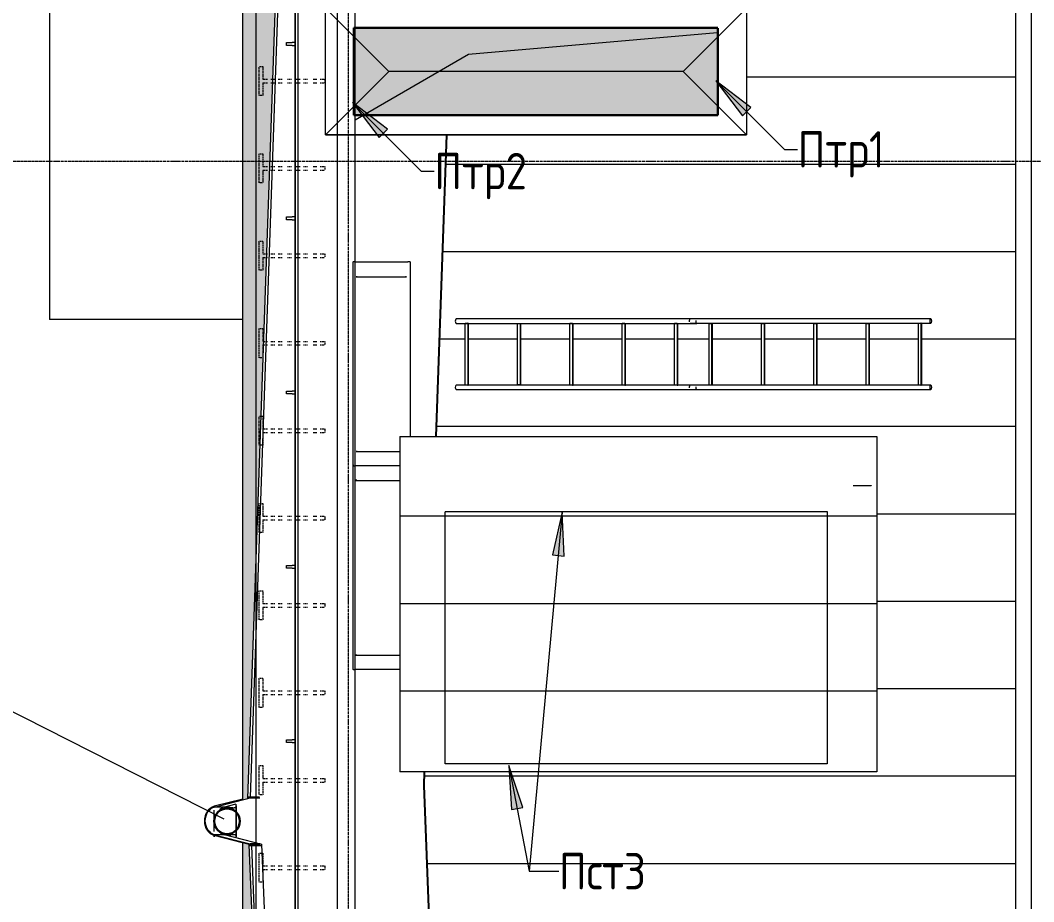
# Model space of a CAD drawing. Header units: millimetres. Extents: x -10178924 to 11692288, y -947381 to 58396.
# Drawn here: x -8754 to -1797, y -533063 to -527012 of the extents above; entities that cross this region are included whole.
import ezdxf

# ---------------------------------------------------------------- set-up
doc = ezdxf.new("R2010")
doc.units = ezdxf.units.MM
for name, pattern in [('ADSK_Линия сетки', [25, 20, -2.5, 0, -2.5]), ('ADSK_Скрыто', [6, 3, -3]), ('ADSK_Штриховая_ш3 п1_5', [4.5, 3, -1.5])]:
    doc.linetypes.add(name, pattern=pattern)
for name, color, linetype, lineweight in [('Аннотация', 7, 'Continuous', 18), ('Антураж', 7, 'Continuous', 18), ('Воздуховоды', 7, 'Continuous', 18), ('Каркас', 7, 'Continuous', 18), ('Крыша', 7, 'Continuous', 9), ('Крыша штриховка', 7, 'Continuous', 9), ('Обобщенные модели', 7, 'Continuous', 18), ('Ограждение', 7, 'Continuous', 9), ('Оси', 253, 'Continuous', 9), ('Узлы', 7, 'Continuous', 18)]:
    doc.layers.add(name, color=color, linetype=linetype, lineweight=lineweight)
doc.layers.add('Линии', color=7, linetype='Continuous', lineweight=9, true_color=0x00a600)
doc.styles.add('GOST Common_4', font='GOST_Common.ttf', dxfattribs={"width": 0.9, "height": 200})

# ---------------------------------------------------------------- blocks, each defined once
blk = doc.blocks.new('Ограждение - 20 доп поручень 300-1864261-План кровли АР')
at = {"layer": 'Ограждение'}
for p, q in [((-60, 10), (-40, 10)), ((-60, 10), (-60, -10)), ((0, 10), (-40, 10)), ((0, -10), (0, 10)), ((-40, -10), (-60, -10)), ((-40, -10), (0, -10))]:
    blk.add_line(p, q, dxfattribs=at)
blk = doc.blocks.new('Ограждение - Ограждение-2505142-План кровли АР')
at = {"extrusion": (0, 0, -1), "zscale": -1}
for p in [(6927.8, 37349.2), (6927.8, 36152.6), (6927.8, 34956.1), (6927.8, 33759.5), (6927.8, 32562.9)]:
    blk.add_blockref('Ограждение - 20 доп поручень 300-1864261-План кровли АР', p, dxfattribs=at)
blk = doc.blocks.new('Тип верхнего поручня - Верхний поручень_Внутренний_-2505167-План кровли АР')
at = {"layer": 'Ограждение'}
for p, q in [((-6867.8, 8425), (-6867.8, 43385)), ((-6847.8, 43385), (-6847.8, 8435))]:
    blk.add_line(p, q, dxfattribs=at)
blk = doc.blocks.new('Тип верхнего поручня - Верхний поручень_Внутренний_-V27-План кровли АР')
at = {"layer": 'Ограждение'}
for p, q in [((-6867.8, 43385), (-6867.8, 8425)), ((-6847.8, 43385), (-6847.8, 8435))]:
    blk.add_line(p, q, dxfattribs=at)
blk = doc.blocks.new('Planka_konka_K1 - Кровля - Планка конька К1-2963679-План кровли АР')
at = {"layer": 'Обобщенные модели'}
for p, q in [((13000, 125.1), (-13000, 125.1)), ((13000, 17), (-13000, 17))]:
    blk.add_line(p, q, dxfattribs=at)
blk = doc.blocks.new('Ограждение - Ограждение-2981897-План кровли АР')
at = {"layer": 'Ограждение'}
for p, q in [((-3037, 34317.3), (-2912.5, 34317.3)), ((-2912.5, 34315.3), (-3037, 34315.3)), ((-2912.5, 34317.3), (-2912.5, 34315.3))]:
    blk.add_line(p, q, dxfattribs=at)
blk = doc.blocks.new('Лестница кровельная - Держатель желоба ВК-ЖД-D185x350 2-V44-План кровли АР')
at = {"layer": 'Каркас', "lineweight": 9}
for p, q in [((-2503.7, 35461.3), (-4154.9, 35461.3)), ((-4154.9, 35431.3), (-2503.7, 35431.3)), ((-4025.9, 35005.7), (-4025.9, 35430.7)), ((-4025.9, 35430.7), (-4008.1, 35430.7)), ((-4002.9, 35430.7), (-4008.1, 35430.7)), ((-4008.1, 35430.7), (-4008.1, 35005.7)), ((-4002.9, 35007.5), (-4002.9, 35430.7)), ((-3666.3, 35005.7), (-3666.3, 35430.7)), ((-3666.3, 35430.7), (-3648.6, 35430.7)), ((-3643.3, 35430.7), (-3648.6, 35430.7)), ((-3648.6, 35430.7), (-3648.6, 35005.7)), ((-3643.3, 35007.5), (-3643.3, 35430.7)), ((-3306.8, 35005.7), (-3306.8, 35430.7)), ((-3306.8, 35430.7), (-3289.1, 35430.7)), ((-3283.8, 35430.7), (-3289.1, 35430.7)), ((-3289.1, 35430.7), (-3289.1, 35005.7)), ((-3283.8, 35007.5), (-3283.8, 35430.7)), ((-2947.3, 35004.9), (-2947.3, 35429.9)), ((-2947.3, 35429.9), (-2929.5, 35429.9)), ((-2924.3, 35429.9), (-2929.5, 35429.9)), ((-2929.5, 35429.9), (-2929.5, 35004.9)), ((-2924.3, 35007.5), (-2924.3, 35429.9)), ((-2589.2, 35006.6), (-2589.2, 35431.6)), ((-2589.2, 35431.6), (-2571.5, 35431.6)), ((-2569.5, 35431.6), (-2571.5, 35431.6)), ((-2571.5, 35431.6), (-2571.5, 35006.6)), ((-2566.2, 35006.6), (-2566.2, 35431.6)), ((-2503.7, 35006.9), (-4154.9, 35006.9)), ((-4008.1, 35005.7), (-4025.9, 35005.7)), ((-3648.6, 35005.7), (-3666.3, 35005.7)), ((-3289.1, 35005.7), (-3306.8, 35005.7)), ((-2571.5, 35006.6), (-2589.2, 35006.6)), ((-2571.5, 35006.6), (-2569.4, 35006.6)), ((-4154.9, 34976.9), (-2503.7, 34976.9))]:
    blk.add_line(p, q, dxfattribs=at)
for centre, start_param, end_param in [((-4154.9, 35446.3), 1.320086, 1.570796), ((-4154.9, 35446.3), 1.581407, 1.832596), ((-4154.9, 35446.3), 1.060095, 1.308997), ((-4154.9, 35446.3), 0.802064, 1.047198), ((-4154.9, 35446.3), 0.54795, 0.785398), ((-4154.9, 35446.3), 0.305218, 0.523599), ((-4154.9, 35446.3), 0, 0.261799), ((-2503.7, 35446.3), 0, 3.141593), ((-2503.7, 35446.3), 3.141593, 6.283185), ((-4154.9, 34991.9), 1.320086, 1.570796), ((-4154.9, 34991.9), 1.060095, 1.308997), ((-4154.9, 34991.9), 0.802064, 1.047198), ((-4154.9, 34991.9), 0.54795, 0.785398), ((-4154.9, 34991.9), 0.305218, 0.523599), ((-4154.9, 34991.9), 0, 0.261799), ((-2503.7, 34991.9), 0, 3.141593), ((-2503.7, 34991.9), 3.141593, 6.283185), ((-4154.9, 34991.9), 1.581407, 1.832596)]:
    blk.add_ellipse(centre, major_axis=(0, 15), ratio=0.460401, start_param=start_param, end_param=end_param, dxfattribs=at)
blk = doc.blocks.new('Construction_Roof-Accessories_Lindab_KO - Construction_Roof-Accessories_Lindab_KO-V60-План кровли АР')
at = {"layer": 'Обобщенные модели', "lineweight": 9}
for p, q in [((-6441.5, 34551.4), (-6448.6, 34551.4)), ((-6448.6, 34550.2), (-6149.8, 34550.2))]:
    blk.add_line(p, q, dxfattribs=at)
blk = doc.blocks.new('Construction_Roof-Accessories_Lindab_KO - Construction_Roof-Accessories_Lindab_KO-V57-План кровли АР')
at = {"layer": 'Обобщенные модели', "lineweight": 9}
for p, q in [((1526.5, 33886.5), (1180.7, 33886.5)), ((1180.7, 33885.3), (1187.4, 33885.3)), ((1519.5, 33885.3), (1526.5, 33885.3))]:
    blk.add_line(p, q, dxfattribs=at)
blk = doc.blocks.new('Construction_Roof-Accessories_Lindab_BR - Construction_Roof-Accessories_Lindab_BR-V61-План кровли АР')
at = {"layer": 'Обобщенные модели', "lineweight": 9}
for p, q in [((-6470.7, 35852.9), (-6468.4, 35852.9)), ((-6470.7, 35852.9), (-6470.7, 34455)), ((-6452.8, 35852.9), (-6468.4, 35852.9)), ((-6452.8, 35852.9), (-6450.7, 35852.9)), ((-6450.7, 35852.9), (-6444.1, 35852.9)), ((-6444.1, 35852.9), (-6107, 35852.9)), ((-6107, 35852.9), (-6099.8, 35852.9)), ((-6099.8, 35852.9), (-6094.5, 35852.9)), ((-6078.6, 35852.9), (-6094.5, 35852.9)), ((-6078.6, 35852.9), (-6076.8, 35852.9)), ((-6076.8, 35852.9), (-6076.8, 34653.6)), ((-6465.6, 34452.9), (-6452.8, 34452.9)), ((-6450.7, 34452.9), (-6452.8, 34452.9)), ((-6444.1, 34452.9), (-6450.7, 34452.9)), ((-6149.8, 34452.9), (-6444.1, 34452.9))]:
    blk.add_line(p, q, dxfattribs=at)
blk = doc.blocks.new('Construction_Roof-Accessories_Lindab_KO - Construction_Roof-Accessories_Lindab_KO-V62-План кровли АР')
at = {"layer": 'Обобщенные модели', "lineweight": 9}
for p, q in [((-6443.2, 33153.5), (-6450.3, 33153.5)), ((-6450.3, 33152.3), (-6149.8, 33152.3))]:
    blk.add_line(p, q, dxfattribs=at)
blk = doc.blocks.new('Construction_Roof-Accessories_Lindab_BR - Construction_Roof-Accessories_Lindab_BR-V63-План кровли АР')
at = {"layer": 'Обобщенные модели', "lineweight": 9}
for p, q in [((-6472.4, 34455), (-6470.1, 34455)), ((-6472.4, 34455), (-6472.4, 33055)), ((-6465.6, 34455), (-6470.1, 34455)), ((-6470.1, 33055), (-6472.4, 33055)), ((-6470.1, 33055), (-6454.5, 33055)), ((-6452.4, 33055), (-6454.5, 33055)), ((-6445.7, 33055), (-6452.4, 33055)), ((-6149.8, 33055), (-6445.7, 33055))]:
    blk.add_line(p, q, dxfattribs=at)
blk = doc.blocks.new('Лестница кровельная - Держатель желоба ВК-ЖД-D185x350 2-V64-План кровли АР')
at = {"layer": 'Каркас', "lineweight": 9}
for p, q in [((-4110.2, 35461.1), (-5761.3, 35461.1)), ((-5761.3, 35431.1), (-4110.2, 35431.1)), ((-5699.5, 35006.3), (-5699.5, 35431.3)), ((-5699.5, 35431.3), (-5681.8, 35431.3)), ((-5679.7, 35431.3), (-5681.8, 35431.3)), ((-5681.8, 35431.3), (-5681.8, 35006.3)), ((-5676.5, 35006.3), (-5676.5, 35431.3)), ((-5341.4, 35008.1), (-5341.4, 35433.1)), ((-5323.7, 35433.1), (-5323.7, 35008.1)), ((-5318.4, 35008.1), (-5318.4, 35430.4)), ((-4981.9, 35007.2), (-4981.9, 35432.2)), ((-4981.9, 35432.2), (-4964.1, 35432.2)), ((-4964.1, 35432.2), (-4964.1, 35007.2)), ((-4958.9, 35007.2), (-4958.9, 35430.4)), ((-4622.4, 35007.2), (-4622.4, 35432.2)), ((-4622.4, 35432.2), (-4604.6, 35432.2)), ((-4604.6, 35432.2), (-4604.6, 35007.2)), ((-4599.4, 35007.2), (-4599.4, 35430.4)), ((-4262.8, 35007.2), (-4262.8, 35432.2)), ((-4262.8, 35432.2), (-4245.1, 35432.2)), ((-4245.1, 35432.2), (-4245.1, 35007.2)), ((-4239.8, 35007.2), (-4239.8, 35430.4)), ((-4110.2, 35006.6), (-5761.3, 35006.6)), ((-5681.8, 35006.3), (-5699.5, 35006.3)), ((-5681.8, 35006.3), (-5679.8, 35006.3)), ((-5323.7, 35008.1), (-5341.4, 35008.1)), ((-5323.7, 35008.1), (-5318.4, 35008.1)), ((-4964.1, 35007.2), (-4981.9, 35007.2)), ((-4964.1, 35007.2), (-4958.9, 35007.2)), ((-4604.6, 35007.2), (-4622.4, 35007.2)), ((-4604.6, 35007.2), (-4599.4, 35007.2)), ((-4245.1, 35007.2), (-4262.8, 35007.2)), ((-4245.1, 35007.2), (-4239.8, 35007.2)), ((-5761.3, 34976.6), (-4110.2, 34976.6))]:
    blk.add_line(p, q, dxfattribs=at)
for centre, start_param, end_param in [((-5761.3, 35446.1), 0, 3.141593), ((-4110.2, 35446.1), 1.308997, 1.560187), ((-4110.2, 35446.1), 1.570796, 1.821498), ((-4110.2, 35446.1), 1.832596, 2.081481), ((-4110.2, 35446.1), 2.094395, 2.339503), ((-4110.2, 35446.1), 2.356194, 2.593607), ((-4110.2, 35446.1), 2.617994, 2.836339), ((-4110.2, 35446.1), 2.879793, 3.141593), ((-5761.3, 34991.6), 0, 3.141593), ((-4110.2, 34991.6), 1.308997, 1.560187), ((-4110.2, 34991.6), 1.570796, 1.821498), ((-4110.2, 34991.6), 1.832596, 2.081481), ((-4110.2, 34991.6), 2.094395, 2.339503), ((-4110.2, 34991.6), 2.356194, 2.593607), ((-4110.2, 34991.6), 2.617994, 2.836339), ((-4110.2, 34991.6), 2.879793, 3.141593)]:
    blk.add_ellipse(centre, major_axis=(0, 15), ratio=0.460401, start_param=start_param, end_param=end_param, dxfattribs=at)
blk = doc.blocks.new('Водосток - Тип 1 _карниз больше 490мм_-V69-План кровли АР')
at = {"layer": 'Обобщенные модели'}
for p, q in [((18.8, 335), (27.7, 335)), ((55, 335), (125, 335)), ((125, 335), (199.8, 335)), ((227.1, 335), (231.2, 335)), ((125, 185), (18.8, 185)), ((231.2, 185), (125, 185))]:
    blk.add_line(p, q, dxfattribs=at)
for points, knots in [([(27.1, 332.6), (26.4, 333.1), (24, 334.5), (21.1, 335), (18.8, 335)], [-0.08600412, -0.08600412, -0.08600412, -0.08600412, -0.05882353, 0, 0, 0, 0]), ([(27.3, 187.5), (28, 188.1), (29.3, 189.5), (30.8, 192.1), (31.6, 194.9), (32, 197.4), (32.1, 199.4), (32.2, 201.5), (32.2, 203.8), (32.1, 206.2), (31.9, 208.7), (31.6, 211.4), (31.3, 214.1), (31, 217), (30.6, 219.9), (30.2, 222.9), (29.8, 226), (29.4, 229.2), (29, 232.4), (28.7, 235.7), (28.3, 240.2), (28, 244.3), (27.8, 247.3), (27.8, 247.9)], [-0.9115409, -0.9115409, -0.9115409, -0.9115409, -0.8823529, -0.8529412, -0.8235294, -0.8088235, -0.7941176, -0.7794118, -0.7647059, -0.75, -0.7352941, -0.7205882, -0.7058824, -0.6911765, -0.6764706, -0.6617647, -0.6470588, -0.6323529, -0.6176471, -0.6029412, -0.5882353, -0.5588235, -0.5505037, -0.5505037, -0.5505037, -0.5505037]), ([(222.5, 265.4), (222.6, 261.2), (222.6, 254.7), (222.2, 245.9), (221.7, 240.2), (221.3, 235.7), (221, 232.4), (220.6, 229.2), (220.2, 226), (219.8, 222.9), (219.4, 219.9), (219, 216.9), (218.7, 214.1), (218.4, 211.4), (218.1, 208.7), (217.9, 206.2), (217.8, 203.8), (217.8, 201.5), (217.9, 199.4), (218, 197.3), (218.4, 194.9), (219.2, 192.1), (220.7, 189.4), (222, 188.1), (222.7, 187.5)], [-0.5223755, -0.5223755, -0.5223755, -0.5223755, -0.4705882, -0.4411765, -0.4117647, -0.3970588, -0.3823529, -0.3676471, -0.3529412, -0.3382353, -0.3235294, -0.3088235, -0.2941176, -0.2794118, -0.2647059, -0.25, -0.2352941, -0.2205882, -0.2058824, -0.1911765, -0.1764706, -0.1470588, -0.1176471, -0.0885524, -0.0885524, -0.0885524, -0.0885524])]:
    blk.add_open_spline(points, degree=3, knots=knots, dxfattribs=at)
for points in [[(231.2, 335), (229.8, 335), (228.5, 334.9), (227.2, 334.6)], [(18.8, 185), (19.6, 185), (20.3, 185), (21, 185.1)], [(229, 185.1), (229.7, 185), (230.4, 185), (231.2, 185)]]:
    blk.add_open_spline(points, degree=3, dxfattribs=at)
blk = doc.blocks.new('Антураж 11 - Антураж 11-5662270-План кровли АР')
at = {"layer": 'Антураж'}
for p, q in [((-6988.3, 37563), (-7176.7, 32178.4)), ((-5901.1, 34653.6), (-5828.9, 36723.9)), ((-5826.6, 36723.9), (-5898.8, 34653.6)), ((-5984.6, 32259.3), (-5981.4, 32353.6)), ((-5979.1, 32353.6), (-5982.3, 32259.3)), ((-5761, 26528.7), (-5984.6, 32259.3)), ((-5982.3, 32259.3), (-5984.6, 32259.3)), ((-5982.3, 32259.3), (-5758.7, 26528.7)), ((-7227.6, 32165.7), (-7422.2, 32115.8)), ((-7421.1, 32111), (-7227.8, 32160.5)), ((-7192.2, 32169.6), (-7176.3, 32173.7)), ((-7177.3, 32178.6), (-7192, 32174.8)), ((-7177.2, 32178.4), (-7191.9, 32179)), ((-7176.3, 32173.7), (-7177.3, 32178.6)), ((-7111.3, 32178.4), (-7176.7, 32178.4)), ((-7176.3, 32173.7), (-7110.8, 32173.7)), ((-7353, 32111), (-7421.1, 32111)), ((-7275.6, 32130.8), (-7353, 32111)), ((-7275.6, 32131.3), (-7275.6, 31902.6)), ((-7227.8, 31866), (-7422.2, 31915.8)), ((-7421.1, 31920.7), (-7176.3, 31858)), ((-7353, 31920.7), (-7421.1, 31920.7)), ((-7227.8, 31888.6), (-7353, 31920.7)), ((-7275.6, 31902.6), (-7097.4, 31856.8)), ((-7177.3, 31853.1), (-7182.6, 31854.5)), ((-7182.2, 31845.4), (-7167.1, 31846.2)), ((-7176.3, 31858), (-7177.3, 31853.1)), ((-7177.3, 31853.1), (-7109.1, 31853.1)), ((-7108.1, 31858), (-7176.3, 31858)), ((-7167.1, 31846.2), (-7099, 31846.2)), ((-7167.1, 31846.2), (-6944.9, 26173.4)), ((-7097.4, 31856.8), (-6891.9, 26590))]:
    blk.add_line(p, q, dxfattribs=at)
for centre, major_axis, start_param, end_param in [((-7398.5, 32015.8), (0, 103.5), 0.260302, 2.881291), ((-7398.5, 32015.8), (0, 98.5), 0.261202, 2.88039), ((-7330.3, 32015.8), (0, 98.5), 0.261202, 0.665782), ((-7330.3, 32015.8), (0, 98.5), 2.475797, 2.88039)]:
    blk.add_ellipse(centre, major_axis=major_axis, ratio=0.890848, start_param=start_param, end_param=end_param, dxfattribs=at)
blk = doc.blocks.new('Зонт прямоугольного сечения - Стандартное-5963003-План кровли АР')
at = {"layer": 'Воздуховоды'}
for p, q in [((0, 1010), (-435, 1445)), ((-435, 1445), (-435, -1445)), ((-435, 1445), (435, 1445)), ((-435, 1445), (435, 1445)), ((-435, 1445), (-435, -1445)), ((435, 1445), (0, 1010)), ((435, -1445), (435, 1445)), ((435, 1445), (435, -1445)), ((0, 1010), (0, -1010)), ((-435, -1445), (0, -1010)), ((0, -1010), (435, -1445)), ((435, -1445), (-435, -1445)), ((435, -1445), (-435, -1445))]:
    blk.add_line(p, q, dxfattribs=at)
blk = doc.blocks.new('Кровля')
at = {"layer": 'Аннотация', "lineweight": 9}
for points in [[(-3980, 37095.9), (-3795.3, 36856.1), (-3739.6, 36912.1)], [(-6474.1, 36946.9), (-6289.5, 36707.2), (-6233.7, 36763.2)], [(-5033.3, 34136), (-5100.2, 33840.9), (-5021.6, 33833.6)], [(-5400.7, 32395), (-5382.6, 32093), (-5305.1, 32107.9)]]:
    blk.add_hatch(color=256, dxfattribs=at).paths.add_polyline_path(points)
at = {"layer": 'Крыша штриховка'}
h = blk.add_hatch(dxfattribs=at)
h.set_pattern_fill('FP_11', color=256, style=0, pattern_type=2)
h.set_pattern_definition([(0, (-1644.9, 0), (0, 600), [])])
h.paths.add_polyline_path([(-7118.9, 7898.4), (-7095.7, 7919.7), (-7121.1, 7948), (-7122.5, 7899.2)])
h.paths.add_polyline_path([(-7033.1, 8142.5), (-7030.8, 8144.5), (-6917.3, 12211.1), (-6919.5, 12211.1), (-7030.7, 8226)])
h.paths.add_polyline_path([(-5875.3, 9050.2), (-5863.6, 9051.1), (-5732.4, 9169.4), (-1902.1, 12680.6), (-1902.1, 12789.4), (-1923.1, 12789.4), (-1923.1, 38789.4), (-1813.3, 38789.4), (-5763.6, 42383.7), (-5965.4, 42388.9), (-5797.2, 37593.9), (-3768.9, 37593.9), (-3768.9, 36723.9), (-5826.6, 36723.9), (-5898.8, 34653.6), (-2874.8, 34653.6), (-2874.8, 32353.6), (-5979.1, 32353.6), (-5982.3, 32259.3), (-5758.7, 26528.7), (-2874.8, 26528.7), (-2874.8, 24228.7), (-5821, 24228.7), (-5923.8, 21595.4), (-4331.7, 21595.4), (-4331.7, 20525.4), (-5965.5, 20525.4), (-5972.9, 20335.2), (-5821.2, 16447.7), (-2874.8, 16447.7), (-2874.8, 14147.7), (-5733, 14147.7), (-5875.3, 9051.1)])
h.paths.add_polyline_path([(-6916.8, 12231.1), (-6883.9, 13407.7), (-6886.1, 13407.7), (-6919, 12231.1)])
h.paths.add_polyline_path([(-6885.6, 13427.7), (-6883.4, 13427.7), (-6867.8, 13993.5), (-6868.7, 14033), (-6884.3, 13472.9)])
h.paths.add_polyline_path([(-6867.8, 14228.6), (-6867.8, 14290.3), (-6880, 14604.3), (-6882.5, 14604.3), (-6868.8, 14253.8)])
h.paths.add_polyline_path([(-6880.8, 14624.3), (-7097.5, 20170.9), (-7227.8, 20204.4), (-7227.8, 20202.7), (-7108.6, 20172.1), (-7109.5, 20167.2), (-7177.3, 20167.2), (-7182.5, 20168.5), (-7182.2, 20162.8), (-7167.1, 20163.5), (-7099.4, 20163), (-6883.2, 14624.3)])
h.paths.add_polyline_path([(-7099.6, 20495.2), (-7097.5, 20495.7), (-6907.8, 25373.5), (-6909.2, 25373.5), (-7099.6, 20495.7)])
h.paths.add_polyline_path([(-6908.5, 25393.5), (-6906.3, 25393.5), (-6875.7, 26176.8), (-6891.1, 26570), (-6893.5, 26570), (-6878, 26173), (-6908.4, 25394.7)])
h.paths.add_polyline_path([(-6891.9, 26590), (-7097.4, 31856.8), (-7227.8, 31890.3), (-7227.8, 31888.6), (-7108.6, 31858), (-7109.5, 31853.1), (-7177.3, 31853.1), (-7182.6, 31854.5), (-7182.2, 31845.4), (-7167.1, 31846.2), (-7099.4, 31845.6), (-6894.3, 26590)])
h.paths.add_polyline_path([(-7192, 32174.8), (-7181.2, 32178.6), (-7191.9, 32178.6), (-7191.9, 32177.8)])
h.paths.add_polyline_path([(-2509.7, 35453.8), (-2510.6, 35446.3), (-2509.9, 35450.2)])
h.paths.add_polyline_path([(-2509.7, 34999.4), (-2510.6, 34991.9), (-2509.9, 34995.8)])
h.paths.add_polyline_path([(-4154, 34976.6), (-5763.1, 34977.1), (-5766.2, 34981), (-5768, 34987.7), (-5768, 34995.5), (-5766.2, 35002.2), (-5763.1, 35006.1), (-5761.3, 35006.6), (-5699.5, 35006.6), (-5699.5, 35431.1), (-5763.1, 35431.6), (-5766.2, 35435.5), (-5768, 35442.2), (-5768, 35449.9), (-5766.2, 35456.7), (-5763.1, 35460.5), (-5761.3, 35461.1), (-2505.5, 35460.8), (-2505.5, 35459.8), (-2501.9, 35460.8), (-2497.8, 35453.8), (-2496.8, 35446.3), (-2498.8, 35435.7), (-2501.9, 35431.8), (-2566.2, 35431.3), (-2566.2, 35006.9), (-2505.5, 35006.4), (-2505.5, 35005.4), (-2501.9, 35006.4), (-2497.8, 34999.4), (-2496.8, 34991.9), (-2498.8, 34981.3), (-2501.9, 34977.4), (-4116.8, 34976.6)])
h.paths.add_polyline_path([(-4599.4, 35006.6), (-4025.9, 35006.9), (-4025.9, 35430.7), (-4002.9, 35430.7), (-4002.9, 35006.9), (-3666.3, 35006.9), (-3666.3, 35430.7), (-3643.3, 35430.7), (-3643.3, 35006.9), (-3306.8, 35006.9), (-3306.8, 35430.7), (-3283.8, 35430.7), (-3283.8, 35006.9), (-2947.3, 35006.9), (-2947.3, 35429.9), (-2924.3, 35429.9), (-2924.3, 35006.9), (-2589.2, 35006.9), (-2589.2, 35431.3), (-4239.8, 35431.1), (-4239.8, 35007.2), (-4262.8, 35007.2), (-4262.8, 35431.1), (-4599.4, 35431.1), (-4599.4, 35007.2), (-4622.4, 35007.2), (-4622.4, 35431.1), (-4958.9, 35431.1), (-4958.9, 35007.2), (-4981.9, 35007.2), (-4981.9, 35431.1), (-5318.4, 35431.1), (-5318.4, 35008.1), (-5341.4, 35008.1), (-5341.4, 35431.1), (-5676.5, 35431.1), (-5676.5, 35006.6), (-4604.6, 35006.6)])
h.paths.add_polyline_path([(-7191.9, 42947.4), (-7156.9, 42948.1), (-7177.3, 42948.1), (-7192, 42951.9), (-7191.9, 42948.1)])
h.paths.add_polyline_path([(-7115.7, 42954.9), (-7115.8, 42956.1), (-7227.8, 42984.9), (-7227.8, 42983.7), (-7115.8, 42954.9)])
h.paths.add_polyline_path([(-7108.8, 43270.1), (-7103.5, 43271.5), (-7058.3, 43397.2), (-7059.6, 43398.3), (-7099.4, 43287.6), (-7167.1, 43287.6), (-7181.2, 43294), (-7189.6, 43270.5), (-7176.3, 43273.6), (-7109.5, 43273.6), (-7109.1, 43271.5)])
h.paths.add_polyline_path([(-7067.6, 43526.7), (-7033.3, 43526.7), (-7026.9, 43533.8), (-7077.9, 43580.2), (-7095.6, 43531.2), (-7087, 43530.3), (-7083.4, 43527.6), (-7083, 43526.7), (-7080.3, 43526.7)])
h.paths.add_polyline_path([(-7087, 43529.3), (-7088.8, 43531.2), (-7088.8, 43529.3)])
h = blk.add_hatch(dxfattribs=at)
h.set_pattern_fill('FP_28', color=256, style=0, pattern_type=2)
h.set_pattern_definition([(0, (566.05, -13815.4), (0, 600), [])])
h.paths.add_polyline_path([(-6149.8, 32353.6), (-2874.8, 32353.6), (-2874.8, 34653.6), (-6149.8, 34653.6), (-6149.8, 32474.9)])
h.paths.add_polyline_path([(-2912.5, 34315.3), (-3037, 34315.3), (-3037, 34317.3), (-2912.5, 34317.3)])
at = {"layer": 'Узлы', "true_color": 0xffffff}
h = blk.add_hatch(color=7, dxfattribs=at)
h.paths.add_polyline_path([(41826.4, -521.9), (49650.9, -521.9), (49650.9, 475.1), (49562.8, 474), (49503.2, -470.6), (45149.2, -323.1), (41142.1, -458.2), (41079.8, -77.1), (41079.8, -521.9), (41465, -521.9)])
h.paths.add_polyline_path([(-453.6, -388.9), (8078.1, -388.9), (8077.3, -26.3), (7973.5, -276.8), (3655.9, -146.8), (-674.6, -298.6), (-736.9, 259.3), (-736.9, -388.9)])
h.paths.add_polyline_path([(41079.8, 177.9), (41097.9, 182.8), (41188.3, 1719.8), (35856.5, 1526.9), (35850.1, 1488.2), (41079.8, 1488.2), (41079.8, 182)])
h.paths.add_polyline_path([(8078.1, 312.2), (8078.1, 1488.2), (12889.9, 1488.2), (12882.6, 1527), (8005.2, 1701.9), (8062.3, 316.3)])
h.paths.add_polyline_path([(-736.9, 502.7), (-468.8, 8048.7), (-6523.1, 7837.4), (-6529.6, 7798.6), (-736.9, 7798.6), (-736.9, 522.8)])
h.paths.add_polyline_path([(49650.9, 797.5), (49650.9, 7859.4), (55891.9, 7859.4), (55891.9, 8470.8), (55881.1, 8467.5), (55687, 7999.8), (49350.5, 8221), (49618.7, 803.5), (49632.8, 802.6), (49650.1, 797.7)])
h.paths.add_polyline_path([(16530.7, 1488.2), (35571.8, 1488.2), (35566.4, 1520.3), (29060, 1756.5), (29059.6, 1633.4), (19380, 1633.4), (19380, 1744.1), (13174.7, 1526.9), (13168.2, 1488.2), (15807.9, 1488.2)])
h.paths.add_polyline_path([(-7227.8, 7798.6), (-6807.9, 7798.6), (-6813, 7829.1), (-7122.5, 7899.2), (-6947.6, 14171.4), (-7182.5, 20168.5), (-7227.8, 20180.1), (-7227.8, 7899.2)])
h.paths.add_polyline_path([(55891.9, 8773.7), (55891.9, 16804.8), (55861.4, 16796.7), (55713, 12784.8), (55861.2, 8781.6), (55864.6, 8780.7)])
h.paths.add_polyline_path([(24355.3, 13320.2), (32597, 13639), (32606.4, 13678.1), (16107.8, 13678.1), (16117.8, 13638.2), (24355.3, 13320.2)])
h.paths.add_polyline_path([(10664.9, 13409.4), (15825, 13609.8), (15841.3, 13678.1), (11105, 13678.1), (11105, 21012.5), (10508.5, 21012), (10529.1, 20925.4), (10923.6, 20798), (10667.1, 13472.9)])
h.paths.add_polyline_path([(38181.7, 13414.1), (37897.5, 20847.2), (38471.4, 21009.5), (38481.1, 21051.3), (37706.7, 21051.3), (37706.7, 13678.1), (32878, 13678.1), (32887.7, 13637.6), (38174.9, 13414.4)])
h.paths.add_polyline_path([(55891.9, 17107.6), (55891.9, 32796.3), (55861.3, 32788.2), (55572.3, 24949.4), (55861.2, 17115.6), (55864.6, 17114.7)])
h.paths.add_polyline_path([(-7227.8, 20474.6), (-7182.8, 20486.1), (-6960.1, 26174.2), (-7182.6, 31854.5), (-7227.8, 31866), (-7227.8, 20478.7)])
h.paths.add_polyline_path([(45338.1, 20583.1), (45060.3, 27855.3), (45031.9, 27862.7), (45031.9, 21051.3), (38748.9, 21051.3), (38758.7, 21008.8), (45143.6, 20595.7)])
h.paths.add_polyline_path([(3392.9, 20705.4), (10228.7, 20955.9), (10241.6, 21012.5), (3737.3, 21012.5), (3737.3, 28192.7), (3693.8, 28181.5), (3395.2, 20761.3)])
h.paths.add_polyline_path([(45031.9, 28151.9), (45060.5, 28159.8), (45349.7, 35731.9), (45288.1, 37345), (45031.9, 37345), (45031.9, 28159.8)])
h.paths.add_polyline_path([(3737.3, 28469.4), (3737.3, 42947.5), (3702.4, 42938.6), (3419.3, 35707.7), (3702.4, 28478.4), (3736.8, 28469.6)])
h.paths.add_polyline_path([(-7227.8, 32160.5), (-7192.2, 32169.6), (-7003.4, 37563.7), (-7192, 42951.9), (-7227.8, 42961.1), (-7227.8, 32164.6)])
h.paths.add_polyline_path([(55891.9, 33099.2), (55891.9, 43246.9), (55860, 43238.6), (55675.4, 38159.5), (55861.2, 33107.2), (55864.6, 33106.3)])
h.paths.add_polyline_path([(45071.8, 38095), (45259.5, 38095), (45067.3, 43127.7), (45031.9, 43136.9), (45031.9, 38095), (45070, 38095)])
h.paths.add_polyline_path([(3737.3, 43224.3), (3737.3, 43716.6), (-7227.8, 43716.6), (-7227.8, 43255.6), (-7191.7, 43264.8), (-7067.6, 43609), (-1846.2, 43421.7), (3578, 43616.1), (3702.1, 43233.3), (3736.9, 43224.4)])
h.paths.add_polyline_path([(45031.9, 43426.1), (45104.3, 43444.9), (45207, 43781.1), (50463, 43599.1), (55714, 43781), (55835.6, 43550.7), (55891.9, 43536.1), (55891.9, 43898.8), (45031.9, 43898.8), (45031.9, 43440)])
blk.add_hatch(color=7, dxfattribs=at).paths.add_polyline_path([(-6417.8, 36860), (-3965.4, 36860), (-3965.4, 37460), (-6465.4, 37460), (-6465.4, 36860), (-6433.3, 36860)])
at = {"layer": 'Аннотация', "lineweight": 9}
for p, q in [((-3980, 37095.9), (-3795.3, 36856.1)), ((-3739.6, 36912.1), (-3980, 37095.9)), ((-3980, 37095.9), (-3507.3, 36624.9)), ((-6474.1, 36946.9), (-6289.5, 36707.2)), ((-6233.7, 36763.2), (-6474.1, 36946.9)), ((-6474.1, 36946.9), (-6001.4, 36475.9)), ((-3795.3, 36856.1), (-3739.6, 36912.1)), ((-6289.5, 36707.2), (-6233.7, 36763.2)), ((-3507.3, 36624.9), (-3418, 36624.9)), ((-6001.4, 36475.9), (-5912.2, 36475.9)), ((-5033.3, 34136), (-5260.7, 31670)), ((-5033.3, 34136), (-5100.2, 33840.9)), ((-5021.6, 33833.6), (-5033.3, 34136)), ((-5100.2, 33840.9), (-5021.6, 33833.6)), ((-7353.8, 32027.6), (-8877.6, 32800.4)), ((-5400.7, 32395), (-5382.6, 32093)), ((-5305.1, 32107.9), (-5400.7, 32395)), ((-5400.7, 32395), (-5260.7, 31670)), ((-5382.6, 32093), (-5305.1, 32107.9)), ((-5260.7, 31670), (-5057.1, 31670)), ((-5260.7, 31670), (-5057.1, 31670))]:
    blk.add_line(p, q, dxfattribs=at)
at = {"layer": 'Крыша'}
for p, q in [((-8553.2, 37967.8), (-8553.2, 35457.9)), ((-7227.8, 35457.9), (-8553.2, 35457.9)), ((-6149.8, 34653.6), (-2874.8, 34653.6)), ((-6149.8, 34653.6), (-6149.8, 32353.6)), ((-2874.8, 34653.6), (-2874.8, 32353.6)), ((-2874.8, 32353.6), (-6149.8, 32353.6)), ((-7227.8, 31890.3), (-7227.8, 31888.6))]:
    blk.add_line(p, q, dxfattribs=at)
at = {"layer": 'Линии', "color": 7, "linetype": 'ADSK_Штриховая_ш3 п1_5'}
for p, q in [((-7136.2, 43596.1), (-7136.2, 20581.1)), ((-6456.2, 20577.4), (-6456.2, 42821.5)), ((-5837.1, 34139.2), (-3215, 34139.2)), ((-5837.1, 32407.1), (-5837.1, 34139.2)), ((-3215, 34139.2), (-3215, 32407.1)), ((-3215, 32407.1), (-5837.1, 32407.1))]:
    blk.add_line(p, q, dxfattribs=at)
at = {"layer": 'Линии', "color": 5, "true_color": 0x0000ff}
blk.add_line((-6577.8, 43066.6), (-6577.8, 8448.6), dxfattribs=at)
at = {"layer": 'Линии', "color": 7}
for p, q in [((-7227.8, 42961.1), (-7227.8, 32160.5)), ((-7192.2, 32169.6), (-7003.4, 37563.2)), ((-5676.8, 37278.3), (-3971.2, 37428.3)), ((-6456.2, 36828.3), (-5676.8, 37278.3)), ((-7227.8, 32160.5), (-7192.2, 32169.6)), ((-7182.6, 31854.5), (-7227.8, 31866)), ((-7227.8, 31866), (-7227.8, 20474.6)), ((-6960.1, 26173.4), (-7182.6, 31854.5))]:
    blk.add_line(p, q, dxfattribs=at)
at = {"layer": 'Линии', "color": 7, "linetype": 'ADSK_Штриховая_ш3 п1_5', "lineweight": 30}
for p, q in [((-3965.4, 37460), (-6465.4, 37460)), ((-6465.4, 37460), (-6465.4, 36860)), ((-3965.4, 36860), (-3965.4, 37460)), ((-6465.4, 36860), (-3965.4, 36860))]:
    blk.add_line(p, q, dxfattribs=at)
at = {"layer": 'Линии', "color": 7, "linetype": 'ADSK_Скрыто'}
for p, q in [((-7114.6, 36995), (-7114.6, 37195)), ((-7114.6, 37195), (-7089.6, 37195)), ((-7089.6, 37195), (-7089.6, 37107.5)), ((-7089.6, 37107.5), (-7054.6, 37107.5)), ((-7089.6, 37082.5), (-7089.6, 36995)), ((-7089.6, 37082.5), (-7054.6, 37082.5)), ((-7034.6, 37107.5), (-7004.6, 37107.5)), ((-7034.6, 37082.5), (-7004.6, 37082.5)), ((-6984.6, 37107.5), (-6954.6, 37107.5)), ((-6984.6, 37082.5), (-6954.6, 37082.5)), ((-6919.6, 37107.5), (-6889.6, 37107.5)), ((-6919.6, 37082.5), (-6889.6, 37082.5)), ((-6859.6, 37107.5), (-6829.6, 37107.5)), ((-6859.6, 37082.5), (-6829.6, 37082.5)), ((-6809.6, 37107.5), (-6779.6, 37107.5)), ((-6809.6, 37082.5), (-6779.6, 37082.5)), ((-6744.6, 37107.5), (-6714.6, 37107.5)), ((-6744.6, 37082.5), (-6714.6, 37082.5)), ((-6694.6, 37107.5), (-6664.6, 37107.5)), ((-6694.6, 37082.5), (-6664.6, 37082.5)), ((-6664.6, 37107.5), (-6664.6, 37082.5)), ((-7089.6, 36995), (-7114.6, 36995)), ((-7114.6, 36395), (-7114.6, 36595)), ((-7114.6, 36595), (-7089.6, 36595)), ((-7089.6, 36595), (-7089.6, 36507.5)), ((-7089.6, 36507.5), (-7054.6, 36507.5)), ((-7089.6, 36482.5), (-7089.6, 36395)), ((-7089.6, 36482.5), (-7054.6, 36482.5)), ((-7034.6, 36507.5), (-7004.6, 36507.5)), ((-7034.6, 36482.5), (-7004.6, 36482.5)), ((-6984.6, 36507.5), (-6954.6, 36507.5)), ((-6984.6, 36482.5), (-6954.6, 36482.5)), ((-6919.6, 36507.5), (-6889.6, 36507.5)), ((-6919.6, 36482.5), (-6889.6, 36482.5)), ((-6859.6, 36507.5), (-6829.6, 36507.5)), ((-6859.6, 36482.5), (-6829.6, 36482.5)), ((-6809.6, 36507.5), (-6779.6, 36507.5)), ((-6809.6, 36482.5), (-6779.6, 36482.5)), ((-6744.6, 36507.5), (-6714.6, 36507.5)), ((-6744.6, 36482.5), (-6714.6, 36482.5)), ((-6694.6, 36507.5), (-6664.6, 36507.5)), ((-6694.6, 36482.5), (-6664.6, 36482.5)), ((-6664.6, 36507.5), (-6664.6, 36482.5)), ((-7089.6, 36395), (-7114.6, 36395)), ((-7114.6, 35795), (-7114.6, 35995)), ((-7114.6, 35995), (-7089.6, 35995)), ((-7089.6, 35995), (-7089.6, 35907.5)), ((-7089.6, 35907.5), (-7054.6, 35907.5)), ((-7034.6, 35907.5), (-7004.6, 35907.5)), ((-6984.6, 35907.5), (-6954.6, 35907.5)), ((-6919.6, 35907.5), (-6889.6, 35907.5)), ((-6859.6, 35907.5), (-6829.6, 35907.5)), ((-6809.6, 35907.5), (-6779.6, 35907.5)), ((-6744.6, 35907.5), (-6714.6, 35907.5)), ((-6694.6, 35907.5), (-6664.6, 35907.5)), ((-6664.6, 35907.5), (-6664.6, 35882.5)), ((-7089.6, 35882.5), (-7089.6, 35795)), ((-7089.6, 35882.5), (-7054.6, 35882.5)), ((-7034.6, 35882.5), (-7004.6, 35882.5)), ((-6984.6, 35882.5), (-6954.6, 35882.5)), ((-6919.6, 35882.5), (-6889.6, 35882.5)), ((-6859.6, 35882.5), (-6829.6, 35882.5)), ((-6809.6, 35882.5), (-6779.6, 35882.5)), ((-6744.6, 35882.5), (-6714.6, 35882.5)), ((-6694.6, 35882.5), (-6664.6, 35882.5)), ((-7089.6, 35795), (-7114.6, 35795)), ((-7114.6, 35195), (-7114.6, 35395)), ((-7114.6, 35395), (-7089.6, 35395)), ((-7089.6, 35395), (-7089.6, 35307.5)), ((-7089.6, 35307.5), (-7054.6, 35307.5)), ((-7089.6, 35282.5), (-7089.6, 35195)), ((-7089.6, 35282.5), (-7054.6, 35282.5)), ((-7034.6, 35307.5), (-7004.6, 35307.5)), ((-7034.6, 35282.5), (-7004.6, 35282.5)), ((-6984.6, 35307.5), (-6954.6, 35307.5)), ((-6984.6, 35282.5), (-6954.6, 35282.5)), ((-6919.6, 35307.5), (-6889.6, 35307.5)), ((-6919.6, 35282.5), (-6889.6, 35282.5)), ((-6859.6, 35307.5), (-6829.6, 35307.5)), ((-6859.6, 35282.5), (-6829.6, 35282.5)), ((-6809.6, 35307.5), (-6779.6, 35307.5)), ((-6809.6, 35282.5), (-6779.6, 35282.5)), ((-6744.6, 35307.5), (-6714.6, 35307.5)), ((-6744.6, 35282.5), (-6714.6, 35282.5)), ((-6694.6, 35307.5), (-6664.6, 35307.5)), ((-6694.6, 35282.5), (-6664.6, 35282.5)), ((-6664.6, 35307.5), (-6664.6, 35282.5)), ((-7089.6, 35195), (-7114.6, 35195)), ((-7114.6, 34595), (-7114.6, 34795)), ((-7114.6, 34795), (-7089.6, 34795)), ((-7089.6, 34795), (-7089.6, 34707.5)), ((-7089.6, 34707.5), (-7054.6, 34707.5)), ((-7089.6, 34682.5), (-7089.6, 34595)), ((-7089.6, 34682.5), (-7054.6, 34682.5)), ((-7034.6, 34707.5), (-7004.6, 34707.5)), ((-7034.6, 34682.5), (-7004.6, 34682.5)), ((-6984.6, 34707.5), (-6954.6, 34707.5)), ((-6984.6, 34682.5), (-6954.6, 34682.5)), ((-6919.6, 34707.5), (-6889.6, 34707.5)), ((-6919.6, 34682.5), (-6889.6, 34682.5)), ((-6859.6, 34707.5), (-6829.6, 34707.5)), ((-6859.6, 34682.5), (-6829.6, 34682.5)), ((-6809.6, 34707.5), (-6779.6, 34707.5)), ((-6809.6, 34682.5), (-6779.6, 34682.5)), ((-6744.6, 34707.5), (-6714.6, 34707.5)), ((-6744.6, 34682.5), (-6714.6, 34682.5)), ((-6694.6, 34707.5), (-6664.6, 34707.5)), ((-6694.6, 34682.5), (-6664.6, 34682.5)), ((-6664.6, 34707.5), (-6664.6, 34682.5)), ((-7089.6, 34595), (-7114.6, 34595)), ((-7114.6, 33995), (-7114.6, 34195)), ((-7114.6, 34195), (-7089.6, 34195)), ((-7089.6, 34195), (-7089.6, 34107.5)), ((-7089.6, 34107.5), (-7054.6, 34107.5)), ((-7034.6, 34107.5), (-7004.6, 34107.5)), ((-6984.6, 34107.5), (-6954.6, 34107.5)), ((-6919.6, 34107.5), (-6889.6, 34107.5)), ((-6859.6, 34107.5), (-6829.6, 34107.5)), ((-6809.6, 34107.5), (-6779.6, 34107.5)), ((-6744.6, 34107.5), (-6714.6, 34107.5)), ((-6694.6, 34107.5), (-6664.6, 34107.5)), ((-6664.6, 34107.5), (-6664.6, 34082.5)), ((-7089.6, 34082.5), (-7089.6, 33995)), ((-7089.6, 34082.5), (-7054.6, 34082.5)), ((-7034.6, 34082.5), (-7004.6, 34082.5)), ((-6984.6, 34082.5), (-6954.6, 34082.5)), ((-6919.6, 34082.5), (-6889.6, 34082.5)), ((-6859.6, 34082.5), (-6829.6, 34082.5)), ((-6809.6, 34082.5), (-6779.6, 34082.5)), ((-6744.6, 34082.5), (-6714.6, 34082.5)), ((-6694.6, 34082.5), (-6664.6, 34082.5)), ((-7089.6, 33995), (-7114.6, 33995)), ((-7114.6, 33395), (-7114.6, 33595)), ((-7114.6, 33595), (-7089.6, 33595)), ((-7089.6, 33595), (-7089.6, 33507.5)), ((-7089.6, 33507.5), (-7054.6, 33507.5)), ((-7089.6, 33482.5), (-7089.6, 33395)), ((-7089.6, 33482.5), (-7054.6, 33482.5)), ((-7034.6, 33507.5), (-7004.6, 33507.5)), ((-7034.6, 33482.5), (-7004.6, 33482.5)), ((-6984.6, 33507.5), (-6954.6, 33507.5)), ((-6984.6, 33482.5), (-6954.6, 33482.5)), ((-6919.6, 33507.5), (-6889.6, 33507.5)), ((-6919.6, 33482.5), (-6889.6, 33482.5)), ((-6859.6, 33507.5), (-6829.6, 33507.5)), ((-6859.6, 33482.5), (-6829.6, 33482.5)), ((-6809.6, 33507.5), (-6779.6, 33507.5)), ((-6809.6, 33482.5), (-6779.6, 33482.5)), ((-6744.6, 33507.5), (-6714.6, 33507.5)), ((-6744.6, 33482.5), (-6714.6, 33482.5)), ((-6694.6, 33507.5), (-6664.6, 33507.5)), ((-6694.6, 33482.5), (-6664.6, 33482.5)), ((-6664.6, 33507.5), (-6664.6, 33482.5)), ((-7089.6, 33395), (-7114.6, 33395)), ((-7114.6, 32795), (-7114.6, 32995)), ((-7114.6, 32995), (-7089.6, 32995)), ((-7089.6, 32995), (-7089.6, 32907.5)), ((-7089.6, 32907.5), (-7054.6, 32907.5)), ((-7034.6, 32907.5), (-7004.6, 32907.5)), ((-6984.6, 32907.5), (-6954.6, 32907.5)), ((-6919.6, 32907.5), (-6889.6, 32907.5)), ((-6859.6, 32907.5), (-6829.6, 32907.5)), ((-6809.6, 32907.5), (-6779.6, 32907.5)), ((-6744.6, 32907.5), (-6714.6, 32907.5)), ((-6694.6, 32907.5), (-6664.6, 32907.5)), ((-6664.6, 32907.5), (-6664.6, 32882.5)), ((-7089.6, 32882.5), (-7089.6, 32795)), ((-7089.6, 32882.5), (-7054.6, 32882.5)), ((-7034.6, 32882.5), (-7004.6, 32882.5)), ((-6984.6, 32882.5), (-6954.6, 32882.5)), ((-6919.6, 32882.5), (-6889.6, 32882.5)), ((-6859.6, 32882.5), (-6829.6, 32882.5)), ((-6809.6, 32882.5), (-6779.6, 32882.5)), ((-6744.6, 32882.5), (-6714.6, 32882.5)), ((-6694.6, 32882.5), (-6664.6, 32882.5)), ((-7089.6, 32795), (-7114.6, 32795)), ((-7114.6, 32195), (-7114.6, 32395)), ((-7114.6, 32395), (-7089.6, 32395)), ((-7089.6, 32395), (-7089.6, 32307.5)), ((-7089.6, 32307.5), (-7054.6, 32307.5)), ((-7089.6, 32282.5), (-7089.6, 32195)), ((-7089.6, 32282.5), (-7054.6, 32282.5)), ((-7034.6, 32307.5), (-7004.6, 32307.5)), ((-7034.6, 32282.5), (-7004.6, 32282.5)), ((-6984.6, 32307.5), (-6954.6, 32307.5)), ((-6984.6, 32282.5), (-6954.6, 32282.5)), ((-6919.6, 32307.5), (-6889.6, 32307.5)), ((-6919.6, 32282.5), (-6889.6, 32282.5)), ((-6859.6, 32307.5), (-6829.6, 32307.5)), ((-6859.6, 32282.5), (-6829.6, 32282.5)), ((-6809.6, 32307.5), (-6779.6, 32307.5)), ((-6809.6, 32282.5), (-6779.6, 32282.5)), ((-6744.6, 32307.5), (-6714.6, 32307.5)), ((-6744.6, 32282.5), (-6714.6, 32282.5)), ((-6694.6, 32307.5), (-6664.6, 32307.5)), ((-6694.6, 32282.5), (-6664.6, 32282.5)), ((-6664.6, 32307.5), (-6664.6, 32282.5)), ((-7089.6, 32195), (-7114.6, 32195)), ((-7114.6, 31595), (-7114.6, 31795)), ((-7114.6, 31795), (-7089.6, 31795)), ((-7089.6, 31795), (-7089.6, 31707.5)), ((-7089.6, 31707.5), (-7054.6, 31707.5)), ((-7089.6, 31682.5), (-7089.6, 31595)), ((-7089.6, 31682.5), (-7054.6, 31682.5)), ((-7034.6, 31707.5), (-7004.6, 31707.5)), ((-7034.6, 31682.5), (-7004.6, 31682.5)), ((-6984.6, 31707.5), (-6954.6, 31707.5)), ((-6984.6, 31682.5), (-6954.6, 31682.5)), ((-6919.6, 31707.5), (-6889.6, 31707.5)), ((-6919.6, 31682.5), (-6889.6, 31682.5)), ((-6859.6, 31707.5), (-6829.6, 31707.5)), ((-6859.6, 31682.5), (-6829.6, 31682.5)), ((-6809.6, 31707.5), (-6779.6, 31707.5)), ((-6809.6, 31682.5), (-6779.6, 31682.5)), ((-6744.6, 31707.5), (-6714.6, 31707.5)), ((-6744.6, 31682.5), (-6714.6, 31682.5)), ((-6694.6, 31707.5), (-6664.6, 31707.5)), ((-6694.6, 31682.5), (-6664.6, 31682.5)), ((-6664.6, 31707.5), (-6664.6, 31682.5)), ((-7089.6, 31595), (-7114.6, 31595))]:
    blk.add_line(p, q, dxfattribs=at)
at = {"layer": 'Линии', "color": 7, "lineweight": 30}
blk.add_circle((-7334.8, 32013.4), 88, dxfattribs=at)
at = {"layer": 'Оси', "linetype": 'ADSK_Линия сетки'}
for p, q in [((-6500.4, -5630.6), (-6500.4, 44110.1)), ((-13798, 36545), (56004.9, 36545))]:
    blk.add_line(p, q, dxfattribs=at)
at = {"layer": 'Антураж'}
blk.add_blockref('Антураж 11 - Антураж 11-5662270-План кровли АР', (0, 0), dxfattribs=at)
at = {"layer": 'Воздуховоды', "rotation": 270.0000000000001}
blk.add_blockref('Зонт прямоугольного сечения - Стандартное-5963003-План кровли АР', (-5213.9, 37158.9), dxfattribs=at)
at = {"layer": 'Каркас'}
for name in ['Лестница кровельная - Держатель желоба ВК-ЖД-D185x350 2-V64-План кровли АР', 'Лестница кровельная - Держатель желоба ВК-ЖД-D185x350 2-V44-План кровли АР']:
    blk.add_blockref(name, (0, 0), dxfattribs=at)
at = {"layer": 'Обобщенные модели'}
for name, p, rotation in [('Planka_konka_K1 - Кровля - Планка конька К1-2963679-План кровли АР', (-1798.1, 25789.4), 89.99999999999991), ('Construction_Roof-Accessories_Lindab_KO - Construction_Roof-Accessories_Lindab_KO-V57-План кровли АР', (-4922.1, 69636.7), 180), ('Водосток - Тип 1 _карниз больше 490мм_-V69-План кровли АР', (-7087.8, 31888.4), 90.00000000000007)]:
    blk.add_blockref(name, p, dxfattribs=dict(at, rotation=rotation))
for name, p in [('Construction_Roof-Accessories_Lindab_BR - Construction_Roof-Accessories_Lindab_BR-V61-План кровли АР', (0, 0)), ('Construction_Roof-Accessories_Lindab_KO - Construction_Roof-Accessories_Lindab_KO-V60-План кровли АР', (0, 0)), ('Construction_Roof-Accessories_Lindab_BR - Construction_Roof-Accessories_Lindab_BR-V63-План кровли АР', (0, 0)), ('Construction_Roof-Accessories_Lindab_KO - Construction_Roof-Accessories_Lindab_KO-V62-План кровли АР', (0, 1200)), ('Construction_Roof-Accessories_Lindab_KO - Construction_Roof-Accessories_Lindab_KO-V62-План кровли АР', (0, 0))]:
    blk.add_blockref(name, p, dxfattribs=at)
at = {"layer": 'Ограждение'}
for name in ['Ограждение - Ограждение-2505142-План кровли АР', 'Тип верхнего поручня - Верхний поручень_Внутренний_-2505167-План кровли АР', 'Тип верхнего поручня - Верхний поручень_Внутренний_-V27-План кровли АР', 'Ограждение - Ограждение-2981897-План кровли АР']:
    blk.add_blockref(name, (0, 0), dxfattribs=at)
at = {"layer": 'Аннотация', "lineweight": 9, "char_height": 250, "attachment_point": 1, "line_spacing_factor": 1.022766, "style": 'GOST Common_4'}
for s, insert, width in [('\\pxt1.44,2.88,4.32,5.76,7.2,8.64,10.08,11.52,12.96,14.4,15.84,17.28,18.72,20.16,21.6,23.04,24.48,25.92,27.36,28.8,30.24,31.68,33.12,34.56,36,37.44,38.88,40.32,41.76,43.2,44.64,46.08;{Птр1}', (-3418, 36750.1), 887.4), ('\\pxt1.44,2.88,4.32,5.76,7.2,8.64,10.08,11.52,12.96,14.4,15.84,17.28,18.72,20.16,21.6,23.04,24.48,25.92,27.36,28.8,30.24,31.68,33.12,34.56,36,37.44,38.88,40.32,41.76,43.2,44.64,46.08;{Птр2}', (-5912.2, 36601.1), 887.4), ('\\pxt1.44,2.88,4.32,5.76,7.2,8.64,10.08,11.52,12.96,14.4,15.84,17.28,18.72,20.16,21.6,23.04,24.48,25.92,27.36,28.8,30.24,31.68,33.12,34.56,36,37.44,38.88,40.32,41.76,43.2,44.64,46.08;{Пст3}', (-5057.1, 31795.2), 792)]:
    blk.add_mtext(s, dxfattribs=dict(at, insert=insert, width=width))

msp = doc.modelspace()

# ---------------------------------------------------------------- block references
msp.add_blockref('Кровля', (0, -564523.7))

doc.saveas('drawing.dxf')
